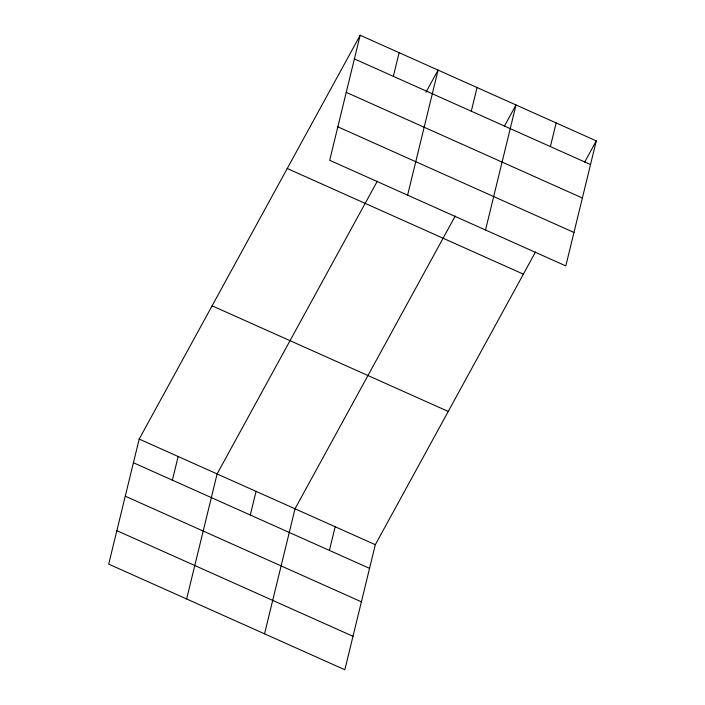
<?xml version="1.0" encoding="UTF-8"?>
<svg xmlns="http://www.w3.org/2000/svg" width="705" height="705" viewBox="0 0 705 705"><rect width="100%" height="100%" fill="white"/><g stroke="black" fill="none" stroke-linecap="round" stroke-linejoin="round"><path stroke-width="1.06" d="M360.167 35.25L329.684 160.291L565.815 265.926L596.298 140.885L360.167 35.25L139.185 439.074L108.702 564.115L344.833 669.75L375.316 544.709L535.527 251.941M172.381 480.167L178.153 456.505M186.631 598.977L217.114 473.927L377.316 181.159M250.301 515.029L256.074 491.359M393.355 76.343L399.127 52.681M264.551 633.83L295.034 508.79L455.245 216.021M407.605 195.153L438.087 70.112L425.935 92.32M329.402 550.411L335.175 526.75M471.284 111.205L477.047 87.543M485.525 230.015L516.007 104.975L504.383 126.213M550.385 146.596L556.148 122.926M584.665 162.132L596.298 140.885M354.395 58.912L590.526 164.547M346.243 92.373L582.365 198.008M337.836 126.838L573.967 232.474M287.243 168.513L523.374 274.148M212.108 305.811L448.239 411.447M139.185 439.074L375.316 544.709M133.421 462.736L369.543 568.371M125.261 496.188L361.392 601.823M116.863 530.662L352.993 636.298"/></g></svg>
